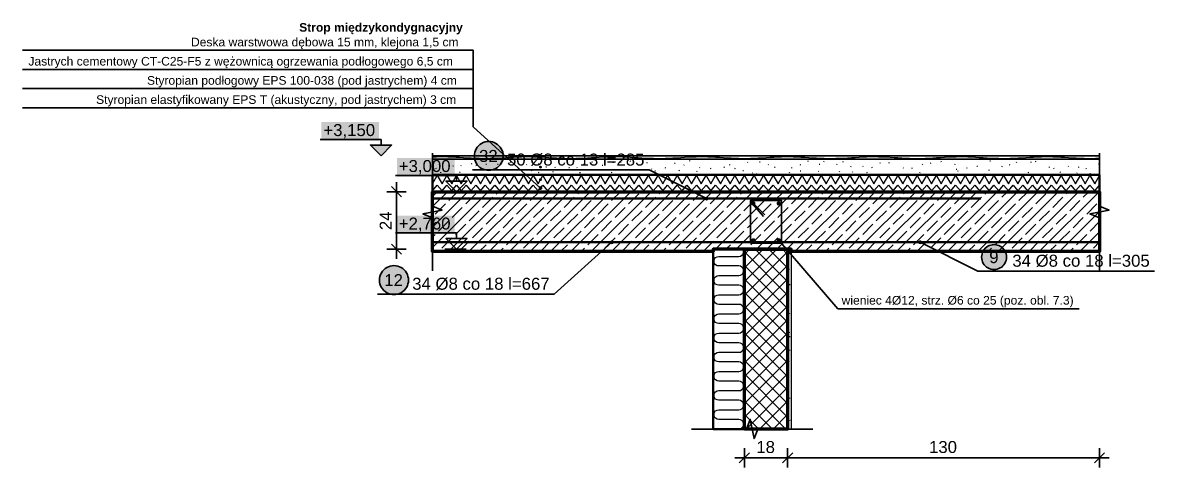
# Model space of a CAD drawing. Header units: metres. Extents: x -3.1 to 26, y 1.8 to 3.7.
# Drawn here: x 21.321 to 26.038, y 1.85 to 3.705 of the extents above; entities that cross this region are included whole.
import ezdxf

# ---------------------------------------------------------------- set-up
doc = ezdxf.new("R2010")
doc.units = ezdxf.units.M
for name, color, linetype, lineweight in [('A-KRESKOWANIE', 8, 'Continuous', 18), ('A-MASKA', 7, 'Continuous', 18), ('A-OPISY', 2, 'Continuous', 25), ('A-RZEDNE', 1, 'Continuous', 25), ('A-SCIANY-IZOL', 4, 'Continuous', 35), ('A-SCIANY-KONSTR', 7, 'Continuous', 50), ('A-SCIANY-WYK', 8, 'Continuous', 18), ('A-STROPY', 7, 'Continuous', 50), ('A-WARSTWY', 8, 'Continuous', 25), ('K-WYMIARY', 1, 'Continuous', 25), ('K-ZBROJENIE', 1, 'Continuous', 100), ('K-ZBROJENIE-OPIS', 2, 'Continuous', 25)]:
    doc.layers.add(name, color=color, linetype=linetype, lineweight=lineweight)
doc.styles.add('PL_ARIAL', font='arial.ttf')
doc.styles.add('PL_ARIAL_B', font='arialbd.ttf')

msp = doc.modelspace()

# ---------------------------------------------------------------- hatches: boundary and pattern name
at = {"layer": 'A-MASKA', "true_color": 0xffffff}
for points in [[(22.5667, 3.213), (22.807, 3.213), (22.807, 3.29), (22.5667, 3.29)], [(22.881, 3.063), (23.1213, 3.063), (23.1213, 3.14), (22.881, 3.14)], [(22.881, 2.823), (23.1213, 2.823), (23.1213, 2.9), (22.881, 2.9)]]:
    msp.add_hatch(color=7, dxfattribs=at).paths.add_polyline_path(points)
at = {"layer": 'A-OPISY', "true_color": 0x000000}
for points in [[(23.4853, 3.1425), (23.4851, 3.1441), (23.4845, 3.1455), (23.4835, 3.1467), (23.4823, 3.1477), (23.4808, 3.1483), (23.4793, 3.1485), (23.4777, 3.1483), (23.4763, 3.1477), (23.475, 3.1467), (23.4741, 3.1455), (23.4735, 3.1441), (23.4733, 3.1425), (23.4735, 3.1409), (23.4741, 3.1395), (23.475, 3.1383), (23.4763, 3.1373), (23.4777, 3.1367), (23.4793, 3.1365), (23.4808, 3.1367), (23.4823, 3.1373), (23.4835, 3.1383), (23.4845, 3.1395), (23.4851, 3.1409)], [(23.4853, 3.1025), (23.4851, 3.1041), (23.4845, 3.1055), (23.4835, 3.1067), (23.4823, 3.1077), (23.4808, 3.1083), (23.4793, 3.1085), (23.4777, 3.1083), (23.4763, 3.1077), (23.475, 3.1067), (23.4741, 3.1055), (23.4735, 3.1041), (23.4733, 3.1025), (23.4735, 3.1009), (23.4741, 3.0995), (23.475, 3.0983), (23.4763, 3.0973), (23.4777, 3.0967), (23.4793, 3.0965), (23.4808, 3.0967), (23.4823, 3.0973), (23.4835, 3.0983), (23.4845, 3.0995), (23.4851, 3.1009)], [(23.4873, 3.015), (23.487, 3.0171), (23.4862, 3.019), (23.4849, 3.0207), (23.4833, 3.0219), (23.4814, 3.0227), (23.4793, 3.023), (23.4772, 3.0227), (23.4753, 3.0219), (23.4736, 3.0207), (23.4724, 3.019), (23.4716, 3.0171), (23.4713, 3.015), (23.4716, 3.0129), (23.4724, 3.011), (23.4736, 3.0093), (23.4753, 3.0081), (23.4772, 3.0073), (23.4793, 3.007), (23.4814, 3.0073), (23.4833, 3.0081), (23.4849, 3.0093), (23.4862, 3.011), (23.487, 3.0129)], [(23.4853, 3.05), (23.4851, 3.0516), (23.4845, 3.053), (23.4835, 3.0542), (23.4823, 3.0552), (23.4808, 3.0558), (23.4793, 3.056), (23.4777, 3.0558), (23.4763, 3.0552), (23.475, 3.0542), (23.4741, 3.053), (23.4735, 3.0516), (23.4733, 3.05), (23.4735, 3.0484), (23.4741, 3.047), (23.475, 3.0458), (23.4763, 3.0448), (23.4777, 3.0442), (23.4793, 3.044), (23.4808, 3.0442), (23.4823, 3.0448), (23.4835, 3.0458), (23.4845, 3.047), (23.4851, 3.0484)], [(23.4853, 3.015), (23.4851, 3.0166), (23.4845, 3.018), (23.4835, 3.0192), (23.4823, 3.0202), (23.4808, 3.0208), (23.4793, 3.021), (23.4777, 3.0208), (23.4763, 3.0202), (23.475, 3.0192), (23.4741, 3.018), (23.4735, 3.0166), (23.4733, 3.015), (23.4735, 3.0134), (23.4741, 3.012), (23.475, 3.0108), (23.4763, 3.0098), (23.4777, 3.0092), (23.4793, 3.009), (23.4808, 3.0092), (23.4823, 3.0098), (23.4835, 3.0108), (23.4845, 3.012), (23.4851, 3.0134)]]:
    msp.add_hatch(color=7, dxfattribs=at).paths.add_polyline_path(points)
at = {"layer": 'A-RZEDNE', "true_color": 0x000000}
msp.add_hatch(color=7, dxfattribs=at).paths.add_polyline_path([(22.815, 3.15), (22.859, 3.194), (22.771, 3.194)])
at = {"layer": 'K-ZBROJENIE', "true_color": 0x000000}
for points in [[(24.3753, 2.951), (24.3752, 2.9501), (24.3751, 2.9492), (24.3749, 2.9484), (24.3746, 2.9476), (24.3742, 2.9468), (24.3738, 2.946), (24.3732, 2.9453), (24.3727, 2.9446), (24.372, 2.944), (24.3713, 2.9435), (24.3705, 2.9431), (24.3697, 2.9427), (24.3689, 2.9424), (24.368, 2.9422), (24.3672, 2.942), (24.3663, 2.942), (24.3654, 2.942), (24.3645, 2.9422), (24.3637, 2.9424), (24.3628, 2.9427), (24.362, 2.9431), (24.3613, 2.9435), (24.3606, 2.944), (24.3599, 2.9446), (24.3593, 2.9453), (24.3588, 2.946), (24.3583, 2.9468), (24.358, 2.9476), (24.3577, 2.9484), (24.3575, 2.9492), (24.3573, 2.9501), (24.3573, 2.951), (24.3573, 2.9519), (24.3575, 2.9528), (24.3577, 2.9536), (24.358, 2.9544), (24.3583, 2.9552), (24.3588, 2.956), (24.3593, 2.9567), (24.3599, 2.9574), (24.3606, 2.958), (24.3613, 2.9585), (24.362, 2.9589), (24.3628, 2.9593), (24.3637, 2.9596), (24.3645, 2.9598), (24.3654, 2.96), (24.3663, 2.96), (24.3672, 2.96), (24.368, 2.9598), (24.3689, 2.9596), (24.3697, 2.9593), (24.3705, 2.9589), (24.3713, 2.9585), (24.372, 2.958), (24.3727, 2.9574), (24.3732, 2.9567), (24.3738, 2.956), (24.3742, 2.9552), (24.3746, 2.9544), (24.3749, 2.9536), (24.3751, 2.9528), (24.3752, 2.9519)], [(24.4813, 2.951), (24.4812, 2.9501), (24.4811, 2.9492), (24.4809, 2.9484), (24.4806, 2.9476), (24.4802, 2.9468), (24.4798, 2.946), (24.4792, 2.9453), (24.4787, 2.9446), (24.478, 2.944), (24.4773, 2.9435), (24.4765, 2.9431), (24.4757, 2.9427), (24.4749, 2.9424), (24.474, 2.9422), (24.4732, 2.942), (24.4723, 2.942), (24.4714, 2.942), (24.4705, 2.9422), (24.4697, 2.9424), (24.4688, 2.9427), (24.468, 2.9431), (24.4673, 2.9435), (24.4666, 2.944), (24.4659, 2.9446), (24.4653, 2.9453), (24.4648, 2.946), (24.4643, 2.9468), (24.464, 2.9476), (24.4637, 2.9484), (24.4635, 2.9492), (24.4633, 2.9501), (24.4633, 2.951), (24.4633, 2.9519), (24.4635, 2.9528), (24.4637, 2.9536), (24.464, 2.9544), (24.4643, 2.9552), (24.4648, 2.956), (24.4653, 2.9567), (24.4659, 2.9574), (24.4666, 2.958), (24.4673, 2.9585), (24.468, 2.9589), (24.4688, 2.9593), (24.4697, 2.9596), (24.4705, 2.9598), (24.4714, 2.96), (24.4723, 2.96), (24.4732, 2.96), (24.474, 2.9598), (24.4749, 2.9596), (24.4757, 2.9593), (24.4765, 2.9589), (24.4773, 2.9585), (24.478, 2.958), (24.4787, 2.9574), (24.4792, 2.9567), (24.4798, 2.956), (24.4802, 2.9552), (24.4806, 2.9544), (24.4809, 2.9536), (24.4811, 2.9528), (24.4812, 2.9519)], [(24.3753, 2.797), (24.3752, 2.7961), (24.3751, 2.7952), (24.3749, 2.7944), (24.3746, 2.7936), (24.3742, 2.7928), (24.3738, 2.792), (24.3732, 2.7913), (24.3727, 2.7906), (24.372, 2.79), (24.3713, 2.7895), (24.3705, 2.7891), (24.3697, 2.7887), (24.3689, 2.7884), (24.368, 2.7882), (24.3672, 2.788), (24.3663, 2.788), (24.3654, 2.788), (24.3645, 2.7882), (24.3637, 2.7884), (24.3628, 2.7887), (24.362, 2.7891), (24.3613, 2.7895), (24.3606, 2.79), (24.3599, 2.7906), (24.3593, 2.7913), (24.3588, 2.792), (24.3583, 2.7928), (24.358, 2.7936), (24.3577, 2.7944), (24.3575, 2.7952), (24.3573, 2.7961), (24.3573, 2.797), (24.3573, 2.7979), (24.3575, 2.7988), (24.3577, 2.7996), (24.358, 2.8004), (24.3583, 2.8012), (24.3588, 2.802), (24.3593, 2.8027), (24.3599, 2.8034), (24.3606, 2.804), (24.3613, 2.8045), (24.362, 2.8049), (24.3628, 2.8053), (24.3637, 2.8056), (24.3645, 2.8058), (24.3654, 2.806), (24.3663, 2.806), (24.3672, 2.806), (24.368, 2.8058), (24.3689, 2.8056), (24.3697, 2.8053), (24.3705, 2.8049), (24.3713, 2.8045), (24.372, 2.804), (24.3727, 2.8034), (24.3732, 2.8027), (24.3738, 2.802), (24.3742, 2.8012), (24.3746, 2.8004), (24.3749, 2.7996), (24.3751, 2.7988), (24.3752, 2.7979)], [(24.4813, 2.797), (24.4812, 2.7961), (24.4811, 2.7952), (24.4809, 2.7944), (24.4806, 2.7936), (24.4802, 2.7928), (24.4798, 2.792), (24.4792, 2.7913), (24.4787, 2.7906), (24.478, 2.79), (24.4773, 2.7895), (24.4765, 2.7891), (24.4757, 2.7887), (24.4749, 2.7884), (24.474, 2.7882), (24.4732, 2.788), (24.4723, 2.788), (24.4714, 2.788), (24.4705, 2.7882), (24.4697, 2.7884), (24.4688, 2.7887), (24.468, 2.7891), (24.4673, 2.7895), (24.4666, 2.79), (24.4659, 2.7906), (24.4653, 2.7913), (24.4648, 2.792), (24.4643, 2.7928), (24.464, 2.7936), (24.4637, 2.7944), (24.4635, 2.7952), (24.4633, 2.7961), (24.4633, 2.797), (24.4633, 2.7979), (24.4635, 2.7988), (24.4637, 2.7996), (24.464, 2.8004), (24.4643, 2.8012), (24.4648, 2.802), (24.4653, 2.8027), (24.4659, 2.8034), (24.4666, 2.804), (24.4673, 2.8045), (24.468, 2.8049), (24.4688, 2.8053), (24.4697, 2.8056), (24.4705, 2.8058), (24.4714, 2.806), (24.4723, 2.806), (24.4732, 2.806), (24.474, 2.8058), (24.4749, 2.8056), (24.4757, 2.8053), (24.4765, 2.8049), (24.4773, 2.8045), (24.478, 2.804), (24.4787, 2.8034), (24.4792, 2.8027), (24.4798, 2.802), (24.4802, 2.8012), (24.4806, 2.8004), (24.4809, 2.7996), (24.4811, 2.7988), (24.4812, 2.7979)]]:
    msp.add_hatch(color=7, dxfattribs=at).paths.add_polyline_path(points)
at = {"layer": 'K-ZBROJENIE-OPIS', "true_color": 0xffffff}
for points in [[(23.3242, 3.149), (23.3237, 3.1569), (23.3222, 3.1646), (23.3196, 3.1721), (23.3161, 3.1792), (23.3117, 3.1858), (23.3065, 3.1917), (23.3006, 3.1969), (23.294, 3.2013), (23.2869, 3.2048), (23.2795, 3.2074), (23.2717, 3.2089), (23.2638, 3.2094), (23.2559, 3.2089), (23.2482, 3.2074), (23.2407, 3.2048), (23.2336, 3.2013), (23.227, 3.1969), (23.2211, 3.1917), (23.2159, 3.1858), (23.2115, 3.1792), (23.208, 3.1721), (23.2055, 3.1646), (23.2039, 3.1569), (23.2034, 3.149), (23.2039, 3.1411), (23.2055, 3.1334), (23.208, 3.1259), (23.2115, 3.1188), (23.2159, 3.1122), (23.2211, 3.1063), (23.227, 3.1011), (23.2336, 3.0967), (23.2407, 3.0932), (23.2482, 3.0906), (23.2559, 3.0891), (23.2638, 3.0886), (23.2717, 3.0891), (23.2795, 3.0906), (23.2869, 3.0932), (23.294, 3.0967), (23.3006, 3.1011), (23.3065, 3.1063), (23.3117, 3.1122), (23.3161, 3.1188), (23.3196, 3.1259), (23.3222, 3.1334), (23.3237, 3.1411)], [(25.4218, 2.727), (25.4213, 2.7338), (25.42, 2.7405), (25.4178, 2.7469), (25.4148, 2.753), (25.411, 2.7587), (25.4066, 2.7638), (25.4014, 2.7683), (25.3958, 2.772), (25.3897, 2.775), (25.3832, 2.7772), (25.3766, 2.7786), (25.3698, 2.779), (25.363, 2.7786), (25.3563, 2.7772), (25.3499, 2.775), (25.3438, 2.772), (25.3381, 2.7683), (25.333, 2.7638), (25.3285, 2.7587), (25.3248, 2.753), (25.3217, 2.7469), (25.3196, 2.7405), (25.3182, 2.7338), (25.3178, 2.727), (25.3182, 2.7202), (25.3196, 2.7135), (25.3217, 2.7071), (25.3248, 2.701), (25.3285, 2.6953), (25.333, 2.6902), (25.3381, 2.6857), (25.3438, 2.682), (25.3499, 2.679), (25.3563, 2.6768), (25.363, 2.6754), (25.3698, 2.675), (25.3766, 2.6754), (25.3832, 2.6768), (25.3897, 2.679), (25.3958, 2.682), (25.4014, 2.6857), (25.4066, 2.6902), (25.411, 2.6953), (25.4148, 2.701), (25.4178, 2.7071), (25.42, 2.7135), (25.4213, 2.7202)], [(22.9292, 2.631), (22.9287, 2.6389), (22.9272, 2.6466), (22.9246, 2.6541), (22.9211, 2.6612), (22.9167, 2.6678), (22.9115, 2.6737), (22.9056, 2.6789), (22.899, 2.6833), (22.8919, 2.6868), (22.8845, 2.6894), (22.8767, 2.6909), (22.8688, 2.6914), (22.8609, 2.6909), (22.8532, 2.6894), (22.8457, 2.6868), (22.8386, 2.6833), (22.832, 2.6789), (22.8261, 2.6737), (22.8209, 2.6678), (22.8165, 2.6612), (22.813, 2.6541), (22.8105, 2.6466), (22.8089, 2.6389), (22.8084, 2.631), (22.8089, 2.6231), (22.8105, 2.6154), (22.813, 2.6079), (22.8165, 2.6008), (22.8209, 2.5942), (22.8261, 2.5883), (22.832, 2.5831), (22.8386, 2.5787), (22.8457, 2.5752), (22.8532, 2.5726), (22.8609, 2.5711), (22.8688, 2.5706), (22.8767, 2.5711), (22.8845, 2.5726), (22.8919, 2.5752), (22.899, 2.5787), (22.9056, 2.5831), (22.9115, 2.5883), (22.9167, 2.5942), (22.9211, 2.6008), (22.9246, 2.6079), (22.9272, 2.6154), (22.9287, 2.6231)]]:
    msp.add_hatch(color=7, dxfattribs=at).paths.add_polyline_path(points)
at = {"layer": 'K-ZBROJENIE-OPIS', "true_color": 0x000000}
for points in [[(24.1798, 2.971), (24.1795, 2.9731), (24.1787, 2.975), (24.1774, 2.9767), (24.1758, 2.9779), (24.1739, 2.9787), (24.1718, 2.979), (24.1697, 2.9787), (24.1678, 2.9779), (24.1661, 2.9767), (24.1649, 2.975), (24.1641, 2.9731), (24.1638, 2.971), (24.1641, 2.9689), (24.1649, 2.967), (24.1661, 2.9653), (24.1678, 2.9641), (24.1697, 2.9633), (24.1718, 2.963), (24.1739, 2.9633), (24.1758, 2.9641), (24.1774, 2.9653), (24.1787, 2.967), (24.1795, 2.9689)], [(23.7848, 2.789), (23.7845, 2.7911), (23.7837, 2.793), (23.7824, 2.7947), (23.7808, 2.7959), (23.7789, 2.7967), (23.7768, 2.797), (23.7747, 2.7967), (23.7728, 2.7959), (23.7711, 2.7947), (23.7699, 2.793), (23.7691, 2.7911), (23.7688, 2.789), (23.7691, 2.7869), (23.7699, 2.785), (23.7711, 2.7833), (23.7728, 2.7821), (23.7747, 2.7813), (23.7768, 2.781), (23.7789, 2.7813), (23.7808, 2.7821), (23.7824, 2.7833), (23.7837, 2.785), (23.7845, 2.7869)], [(24.4863, 2.791), (24.486, 2.7931), (24.4852, 2.795), (24.4839, 2.7967), (24.4823, 2.7979), (24.4804, 2.7987), (24.4783, 2.799), (24.4762, 2.7987), (24.4743, 2.7979), (24.4726, 2.7967), (24.4714, 2.795), (24.4706, 2.7931), (24.4703, 2.791), (24.4706, 2.7889), (24.4714, 2.787), (24.4726, 2.7853), (24.4743, 2.7841), (24.4762, 2.7833), (24.4783, 2.783), (24.4804, 2.7833), (24.4823, 2.7841), (24.4839, 2.7853), (24.4852, 2.787), (24.486, 2.7889)], [(25.0698, 2.789), (25.0695, 2.7911), (25.0687, 2.793), (25.0674, 2.7947), (25.0658, 2.7959), (25.0639, 2.7967), (25.0618, 2.797), (25.0597, 2.7967), (25.0578, 2.7959), (25.0561, 2.7947), (25.0549, 2.793), (25.0541, 2.7911), (25.0538, 2.789), (25.0541, 2.7869), (25.0549, 2.785), (25.0561, 2.7833), (25.0578, 2.7821), (25.0597, 2.7813), (25.0618, 2.781), (25.0639, 2.7813), (25.0658, 2.7821), (25.0674, 2.7833), (25.0687, 2.785), (25.0695, 2.7869)]]:
    msp.add_hatch(color=7, dxfattribs=at).paths.add_polyline_path(points)

# ---------------------------------------------------------------- linework, layer by layer
at = {"layer": 'A-KRESKOWANIE', "lineweight": 25, "ltscale": 0.02}
for points in [[(23.0293, 3.1453), (23.0454, 3.1458), (23.0616, 3.1461), (23.0778, 3.1461), (23.0939, 3.1458), (23.1101, 3.1452), (23.1263, 3.1445), (23.1424, 3.1435), (23.1586, 3.1425), (23.1748, 3.1415), (23.1909, 3.1406), (23.2071, 3.1398), (23.2232, 3.1393), (23.2394, 3.139), (23.2556, 3.1389), (23.2717, 3.1392), (23.2879, 3.1397), (23.3041, 3.1404), (23.3202, 3.1413), (23.3364, 3.1423), (23.3525, 3.1433), (23.3687, 3.1443), (23.3849, 3.1451), (23.401, 3.1457), (23.4172, 3.146), (23.4334, 3.1461), (23.4495, 3.1459), (23.4657, 3.1454), (23.4818, 3.1447), (23.498, 3.1438), (23.5142, 3.1428), (23.5303, 3.1418), (23.5465, 3.1409), (23.5627, 3.14), (23.5788, 3.1394), (23.595, 3.139), (23.6111, 3.1389), (23.6273, 3.1391), (23.6435, 3.1395), (23.6596, 3.1402), (23.6758, 3.1411), (23.692, 3.142), (23.7081, 3.1431), (23.7243, 3.144), (23.7404, 3.1449), (23.7566, 3.1455), (23.7728, 3.146), (23.7889, 3.1461), (23.8051, 3.146), (23.8213, 3.1456), (23.8374, 3.1449), (23.8536, 3.1441), (23.8698, 3.1431), (23.8859, 3.1421), (23.9021, 3.1411), (23.9182, 3.1402), (23.9344, 3.1395), (23.9506, 3.1391), (23.9667, 3.1389), (23.9829, 3.139), (23.9991, 3.1394), (24.0152, 3.14), (24.0314, 3.1408), (24.0475, 3.1418), (24.0637, 3.1428), (24.0799, 3.1438), (24.096, 3.1447), (24.1122, 3.1454), (24.1284, 3.1459), (24.1445, 3.1461), (24.1607, 3.146), (24.1768, 3.1457), (24.193, 3.1451), (24.2092, 3.1443), (24.2253, 3.1434), (24.2415, 3.1424), (24.2577, 3.1414), (24.2738, 3.1405), (24.29, 3.1397), (24.3061, 3.1392), (24.3223, 3.1389), (24.3385, 3.1389), (24.3546, 3.1392), (24.3708, 3.1398), (24.387, 3.1406), (24.4031, 3.1415), (24.4193, 3.1425), (24.4354, 3.1435), (24.4516, 3.1444), (24.4678, 3.1452), (24.4839, 3.1458), (24.5001, 3.1461), (24.5163, 3.1461), (24.5324, 3.1458), (24.5486, 3.1453), (24.5648, 3.1445), (24.5809, 3.1436), (24.5971, 3.1426), (24.6132, 3.1416), (24.6294, 3.1407), (24.6456, 3.1399), (24.6617, 3.1393), (24.6779, 3.139), (24.6941, 3.1389), (24.7102, 3.1391), (24.7264, 3.1396), (24.7425, 3.1403), (24.7587, 3.1412), (24.7749, 3.1422), (24.791, 3.1432), (24.8072, 3.1442), (24.8234, 3.145), (24.8395, 3.1456), (24.8557, 3.146), (24.8718, 3.1461), (24.888, 3.1459), (24.9042, 3.1455), (24.9203, 3.1448), (24.9365, 3.1439), (24.9527, 3.1429), (24.9688, 3.1419), (24.985, 3.1409), (25.0011, 3.1401), (25.0173, 3.1394), (25.0335, 3.139), (25.0496, 3.1389), (25.0658, 3.139), (25.082, 3.1395), (25.0981, 3.1401), (25.1143, 3.141), (25.1304, 3.1419), (25.1466, 3.143), (25.1628, 3.1439), (25.1789, 3.1448), (25.1951, 3.1455), (25.2113, 3.1459), (25.2274, 3.1461), (25.2436, 3.146), (25.2598, 3.1456), (25.2759, 3.145), (25.2921, 3.1441), (25.3082, 3.1432), (25.3244, 3.1422), (25.3406, 3.1412), (25.3567, 3.1403), (25.3729, 3.1396), (25.3891, 3.1391), (25.4052, 3.1389), (25.4214, 3.139), (25.4375, 3.1393), (25.4537, 3.1399), (25.4699, 3.1407), (25.486, 3.1417), (25.5022, 3.1427), (25.5184, 3.1437), (25.5345, 3.1446), (25.5507, 3.1453), (25.5668, 3.1458), (25.583, 3.1461), (25.5992, 3.146), (25.6153, 3.1457), (25.6315, 3.1452), (25.6477, 3.1444), (25.6638, 3.1435), (25.68, 3.1425), (25.6961, 3.1415), (25.7123, 3.1405), (25.7285, 3.1398), (25.7446, 3.1392), (25.7608, 3.1389), (25.777, 3.1389), (25.7931, 3.1392), (25.8093, 3.1397)], [(23.0576, 3.1138), (23.06, 3.1152)], [(23.1916, 3.1167), (23.1941, 3.1179)], [(23.2543, 3.1133), (23.2516, 3.1137)], [(23.3008, 3.1147), (23.3036, 3.115)], [(23.3556, 3.1215), (23.3533, 3.1231)], [(23.4205, 3.1122), (23.4228, 3.1138)], [(23.4699, 3.1164), (23.4727, 3.1165)], [(23.6618, 3.1147), (23.6628, 3.1173)], [(23.6962, 3.1224), (23.6934, 3.123)], [(23.7839, 3.1202), (23.7837, 3.123)], [(23.8148, 3.1222), (23.814, 3.1249)], [(23.8559, 3.1264), (23.8534, 3.1276)], [(23.9258, 3.1192), (23.923, 3.1197)], [(24.0373, 3.1191), (24.0401, 3.1192)], [(24.1021, 3.1272), (24.1023, 3.13)], [(24.3426, 3.121), (24.3437, 3.1235)], [(24.3928, 3.1246), (24.3956, 3.1251)], [(24.4278, 3.1119), (24.4299, 3.1138)], [(24.5957, 3.1254), (24.5937, 3.1273)], [(24.6407, 3.1148), (24.6434, 3.1153)], [(24.6609, 3.1244), (24.6611, 3.1272)], [(24.7142, 3.1138), (24.7152, 3.1164)], [(24.74, 3.1249), (24.7427, 3.1255)], [(24.8962, 3.1172), (24.8949, 3.1197)], [(24.9321, 3.1188), (24.9323, 3.1216)], [(25.0711, 3.1132), (25.0726, 3.1156)], [(25.1049, 3.1193), (25.1073, 3.1209)], [(25.1509, 3.1234), (25.1498, 3.1259)], [(25.2065, 3.1139), (25.2074, 3.1166)], [(25.3553, 3.1271), (25.3525, 3.1275)], [(25.4649, 3.1199), (25.4637, 3.1224)], [(25.5241, 3.1212), (25.5247, 3.1239)], [(25.5447, 3.125), (25.5423, 3.1265)], [(25.8059, 3.1141), (25.8069, 3.1167)], [(23.0293, 3.033), (23.0493, 3.067), (23.0693, 3.033), (23.0893, 3.067), (23.1093, 3.033), (23.1293, 3.067), (23.1493, 3.033), (23.1693, 3.067), (23.1893, 3.033), (23.2093, 3.067), (23.2293, 3.033), (23.2493, 3.067), (23.2693, 3.033), (23.2893, 3.067), (23.3093, 3.033), (23.3293, 3.067), (23.3493, 3.033), (23.3693, 3.067), (23.3893, 3.033), (23.4093, 3.067), (23.4293, 3.033), (23.4493, 3.067), (23.4693, 3.033), (23.4893, 3.067), (23.5093, 3.033), (23.5293, 3.067), (23.5493, 3.033), (23.5693, 3.067), (23.5893, 3.033), (23.6093, 3.067), (23.6293, 3.033), (23.6493, 3.067), (23.6693, 3.033), (23.6893, 3.067), (23.7093, 3.033), (23.7293, 3.067), (23.7493, 3.033), (23.7693, 3.067), (23.7893, 3.033), (23.8093, 3.067), (23.8293, 3.033), (23.8493, 3.067), (23.8693, 3.033), (23.8893, 3.067), (23.9093, 3.033), (23.9293, 3.067), (23.9493, 3.033), (23.9693, 3.067), (23.9893, 3.033), (24.0093, 3.067), (24.0293, 3.033), (24.0493, 3.067), (24.0693, 3.033), (24.0893, 3.067), (24.1093, 3.033), (24.1293, 3.067), (24.1493, 3.033), (24.1693, 3.067), (24.1893, 3.033), (24.2093, 3.067), (24.2293, 3.033), (24.2493, 3.067), (24.2693, 3.033), (24.2893, 3.067), (24.3093, 3.033), (24.3293, 3.067), (24.3493, 3.033), (24.3693, 3.067), (24.3893, 3.033), (24.4093, 3.067), (24.4293, 3.033), (24.4493, 3.067), (24.4693, 3.033), (24.4893, 3.067), (24.5093, 3.033), (24.5293, 3.067), (24.5493, 3.033), (24.5693, 3.067), (24.5893, 3.033), (24.6093, 3.067), (24.6293, 3.033), (24.6493, 3.067), (24.6693, 3.033), (24.6893, 3.067), (24.7093, 3.033), (24.7293, 3.067), (24.7493, 3.033), (24.7693, 3.067), (24.7893, 3.033), (24.8093, 3.067), (24.8293, 3.033), (24.8493, 3.067), (24.8693, 3.033), (24.8893, 3.067), (24.9093, 3.033), (24.9293, 3.067), (24.9493, 3.033), (24.9693, 3.067), (24.9893, 3.033), (25.0093, 3.067), (25.0293, 3.033), (25.0493, 3.067), (25.0693, 3.033), (25.0893, 3.067), (25.1093, 3.033), (25.1293, 3.067), (25.1493, 3.033), (25.1693, 3.067), (25.1893, 3.033), (25.2093, 3.067), (25.2293, 3.033), (25.2493, 3.067), (25.2693, 3.033), (25.2893, 3.067), (25.3093, 3.033), (25.3293, 3.067), (25.3493, 3.033), (25.3693, 3.067), (25.3893, 3.033), (25.4093, 3.067), (25.4293, 3.033), (25.4493, 3.067), (25.4693, 3.033), (25.4893, 3.067), (25.5093, 3.033), (25.5293, 3.067), (25.5493, 3.033), (25.5693, 3.067), (25.5893, 3.033), (25.6093, 3.067), (25.6293, 3.033), (25.6493, 3.067), (25.6693, 3.033), (25.6893, 3.067), (25.7093, 3.033), (25.7293, 3.067), (25.7493, 3.033), (25.7693, 3.067), (25.7893, 3.033), (25.8093, 3.067), (25.8093, 3.067)], [(23.0434, 3.0964), (23.0458, 3.0979)], [(23.0635, 3.0785), (23.0646, 3.081)], [(23.1153, 3.107), (23.1166, 3.1095)], [(23.1422, 3.0814), (23.145, 3.0817)], [(23.147, 3.1077), (23.1494, 3.1091)], [(23.2128, 3.1066), (23.2109, 3.1086)], [(23.3886, 3.0956), (23.3868, 3.0977)], [(23.4431, 3.086), (23.442, 3.0886)], [(23.4733, 3.0789), (23.4707, 3.0801)], [(23.5018, 3.1037), (23.5046, 3.1037)], [(23.5338, 3.0813), (23.5313, 3.0825)], [(23.5416, 3.099), (23.5408, 3.1017)], [(23.5976, 3.1008), (23.6003, 3.1014)], [(23.6321, 3.0988), (23.6313, 3.1015)], [(23.6427, 3.0804), (23.6455, 3.0804)], [(23.7358, 3.1102), (23.7386, 3.1103)], [(23.7781, 3.0788), (23.7757, 3.0803)], [(23.8442, 3.0742), (23.8469, 3.0746)], [(23.9436, 3.0934), (23.9414, 3.0952)], [(23.9592, 3.0855), (23.9564, 3.0857)], [(24.0021, 3.0981), (23.9996, 3.0993)], [(24.0562, 3.0872), (24.0581, 3.0892)], [(24.0764, 3.1103), (24.0788, 3.1117)], [(24.1313, 3.0847), (24.1329, 3.087)], [(24.144, 3.0996), (24.1418, 3.1014)], [(24.1875, 3.0965), (24.1902, 3.0975)], [(24.2461, 3.1012), (24.2441, 3.1031)], [(24.2692, 3.1099), (24.2691, 3.1127)], [(24.2921, 3.0958), (24.2896, 3.097)], [(24.3261, 3.0866), (24.3233, 3.087)], [(24.3627, 3.0768), (24.3649, 3.0786)], [(24.3781, 3.0737), (24.3809, 3.0743)], [(24.4568, 3.1011), (24.4546, 3.1029)], [(24.518, 3.0776), (24.5171, 3.0802)], [(24.5264, 3.0985), (24.527, 3.1013)], [(24.5644, 3.0854), (24.5616, 3.0856)], [(24.5645, 3.1107), (24.5619, 3.1115)], [(24.6397, 3.0843), (24.6374, 3.086)], [(24.727, 3.0816), (24.7252, 3.0837)], [(24.773, 3.103), (24.7735, 3.1057)], [(24.7792, 3.0811), (24.7815, 3.0828)], [(24.8247, 3.1043), (24.8223, 3.1057)], [(24.8398, 3.0795), (24.842, 3.0812)], [(24.8604, 3.101), (24.8631, 3.1019)], [(24.9924, 3.0975), (24.9915, 3.1001)], [(25.0291, 3.0965), (25.0273, 3.0987)], [(25.0606, 3.079), (25.0617, 3.0816)], [(25.2121, 3.0936), (25.2149, 3.0936)], [(25.219, 3.0858), (25.2197, 3.0885)], [(25.2573, 3.0967), (25.2561, 3.0992)], [(25.2977, 3.1062), (25.3005, 3.1065)], [(25.3267, 3.0734), (25.3294, 3.074)], [(25.3503, 3.0877), (25.3481, 3.0894)], [(25.4052, 3.1039), (25.4024, 3.1043)], [(25.4362, 3.1109), (25.4335, 3.1117)], [(25.5148, 3.0781), (25.5124, 3.0794)], [(25.6005, 3.1013), (25.6001, 3.1041)], [(25.6206, 3.0951), (25.6194, 3.0976)], [(25.6461, 3.0802), (25.6472, 3.0828)], [(25.6785, 3.1043), (25.6801, 3.1066)], [(25.7142, 3.0773), (25.7166, 3.0787)], [(25.7217, 3.1022), (25.7242, 3.1033)], [(25.755, 3.0935), (25.7537, 3.096)], [(25.772, 3.0743), (25.7692, 3.0743)], [(23.0293, 3.003), (23.0493, 3.027), (23.0693, 3.003), (23.0893, 3.027), (23.1093, 3.003), (23.1293, 3.027), (23.1493, 3.003), (23.1693, 3.027), (23.1893, 3.003), (23.2093, 3.027), (23.2293, 3.003), (23.2493, 3.027), (23.2693, 3.003), (23.2893, 3.027), (23.3093, 3.003), (23.3293, 3.027), (23.3493, 3.003), (23.3693, 3.027), (23.3893, 3.003), (23.4093, 3.027), (23.4293, 3.003), (23.4493, 3.027), (23.4693, 3.003), (23.4893, 3.027), (23.5093, 3.003), (23.5293, 3.027), (23.5493, 3.003), (23.5693, 3.027), (23.5893, 3.003), (23.6093, 3.027), (23.6293, 3.003), (23.6493, 3.027), (23.6693, 3.003), (23.6893, 3.027), (23.7093, 3.003), (23.7293, 3.027), (23.7493, 3.003), (23.7693, 3.027), (23.7893, 3.003), (23.8093, 3.027), (23.8293, 3.003), (23.8493, 3.027), (23.8693, 3.003), (23.8893, 3.027), (23.9093, 3.003), (23.9293, 3.027), (23.9493, 3.003), (23.9693, 3.027), (23.9893, 3.003), (24.0093, 3.027), (24.0293, 3.003), (24.0493, 3.027), (24.0693, 3.003), (24.0893, 3.027), (24.1093, 3.003), (24.1293, 3.027), (24.1493, 3.003), (24.1693, 3.027), (24.1893, 3.003), (24.2093, 3.027), (24.2293, 3.003), (24.2493, 3.027), (24.2693, 3.003), (24.2893, 3.027), (24.3093, 3.003), (24.3293, 3.027), (24.3493, 3.003), (24.3693, 3.027), (24.3893, 3.003), (24.4093, 3.027), (24.4293, 3.003), (24.4493, 3.027), (24.4693, 3.003), (24.4893, 3.027), (24.5093, 3.003), (24.5293, 3.027), (24.5493, 3.003), (24.5693, 3.027), (24.5893, 3.003), (24.6093, 3.027), (24.6293, 3.003), (24.6493, 3.027), (24.6693, 3.003), (24.6893, 3.027), (24.7093, 3.003), (24.7293, 3.027), (24.7493, 3.003), (24.7693, 3.027), (24.7893, 3.003), (24.8093, 3.027), (24.8293, 3.003), (24.8493, 3.027), (24.8693, 3.003), (24.8893, 3.027), (24.9093, 3.003), (24.9293, 3.027), (24.9493, 3.003), (24.9693, 3.027), (24.9893, 3.003), (25.0093, 3.027), (25.0293, 3.003), (25.0493, 3.027), (25.0693, 3.003), (25.0893, 3.027), (25.1093, 3.003), (25.1293, 3.027), (25.1493, 3.003), (25.1693, 3.027), (25.1893, 3.003), (25.2093, 3.027), (25.2293, 3.003), (25.2493, 3.027), (25.2693, 3.003), (25.2893, 3.027), (25.3093, 3.003), (25.3293, 3.027), (25.3493, 3.003), (25.3693, 3.027), (25.3893, 3.003), (25.4093, 3.027), (25.4293, 3.003), (25.4493, 3.027), (25.4693, 3.003), (25.4893, 3.027), (25.5093, 3.003), (25.5293, 3.027), (25.5493, 3.003), (25.5693, 3.027), (25.5893, 3.003), (25.6093, 3.027), (25.6293, 3.003), (25.6493, 3.027), (25.6693, 3.003), (25.6893, 3.027), (25.7093, 3.003), (25.7293, 3.027), (25.7493, 3.003), (25.7693, 3.027), (25.7893, 3.003), (25.8093, 3.027), (25.8093, 3.027)], [(23.0293, 2.7678), (23.2615, 3)], [(23.0293, 2.8526), (23.1766, 3)], [(23.0293, 2.9375), (23.0918, 3)], [(23.0293, 2.9799), (23.0494, 3)], [(23.0964, 2.75), (23.3464, 3)], [(23.097, 2.9628), (23.1342, 3)], [(23.1677, 2.9486), (23.2101, 2.9911)], [(23.1812, 2.75), (23.4312, 3)], [(23.2384, 2.9345), (23.2808, 2.9769)], [(23.2661, 2.75), (23.5161, 3)], [(23.295, 2.9911), (23.3039, 3)], [(23.3509, 2.75), (23.6009, 3)], [(23.3657, 2.9769), (23.3888, 3)], [(23.4358, 2.75), (23.6858, 3)], [(23.4364, 2.9628), (23.4736, 3)], [(23.5071, 2.9486), (23.5495, 2.9911)], [(23.5206, 2.75), (23.7706, 3)], [(23.5778, 2.9345), (23.6203, 2.9769)], [(23.6055, 2.75), (23.8555, 3)], [(23.6344, 2.9911), (23.6433, 3)], [(23.6903, 2.75), (23.9403, 3)], [(23.7051, 2.9769), (23.7282, 3)], [(23.7752, 2.75), (24.0252, 3)], [(23.7758, 2.9628), (23.813, 3)], [(23.8465, 2.9486), (23.889, 2.9911)], [(23.86, 2.75), (24.11, 3)], [(23.9172, 2.9345), (23.9597, 2.9769)], [(23.9449, 2.75), (24.1949, 3)], [(23.9738, 2.9911), (23.9827, 3)], [(24.0297, 2.75), (24.2797, 3)], [(24.0445, 2.9769), (24.0676, 3)], [(24.1146, 2.75), (24.3646, 3)], [(24.1152, 2.9628), (24.1525, 3)], [(24.1859, 2.9486), (24.2284, 2.9911)], [(24.2094, 2.76), (24.4494, 3)], [(24.2567, 2.9345), (24.2991, 2.9769)], [(24.2943, 2.76), (24.5343, 3)], [(24.3132, 2.9911), (24.3222, 3)], [(24.3791, 2.76), (24.6191, 3)], [(24.3839, 2.9769), (24.407, 3)], [(24.4546, 2.9628), (24.4919, 3)], [(24.464, 2.76), (24.704, 3)], [(24.5254, 2.9486), (24.5678, 2.9911)], [(24.5388, 2.75), (24.7888, 3)], [(24.5961, 2.9345), (24.6385, 2.9769)], [(24.6237, 2.75), (24.8737, 3)], [(24.6526, 2.9911), (24.6616, 3)], [(24.7086, 2.75), (24.9586, 3)], [(24.7233, 2.9769), (24.7464, 3)], [(24.7934, 2.75), (25.0434, 3)], [(24.7941, 2.9628), (24.8313, 3)], [(24.8648, 2.9486), (24.9072, 2.9911)], [(24.8783, 2.75), (25.1283, 3)], [(24.9355, 2.9345), (24.9779, 2.9769)], [(24.9631, 2.75), (25.2131, 3)], [(24.992, 2.9911), (25.001, 3)], [(25.048, 2.75), (25.298, 3)], [(25.0628, 2.9769), (25.0858, 3)], [(25.1328, 2.75), (25.3828, 3)], [(25.1335, 2.9628), (25.1707, 3)], [(25.2042, 2.9486), (25.2466, 2.9911)], [(25.2177, 2.75), (25.4677, 3)], [(25.2749, 2.9345), (25.3173, 2.9769)], [(25.3025, 2.75), (25.5525, 3)], [(25.3315, 2.9911), (25.3404, 3)], [(25.3874, 2.75), (25.6374, 3)], [(25.4022, 2.9769), (25.4252, 3)], [(25.4722, 2.75), (25.7222, 3)], [(25.4729, 2.9628), (25.5101, 3)], [(25.5436, 2.9486), (25.586, 2.9911)], [(25.5571, 2.75), (25.8071, 3)], [(25.6143, 2.9345), (25.6567, 2.9769)], [(25.6709, 2.9911), (25.6798, 3)], [(25.7416, 2.9769), (25.7647, 3)], [(23.0404, 2.9062), (23.0829, 2.9486)], [(23.1111, 2.8921), (23.1536, 2.9345)], [(23.3091, 2.9204), (23.3516, 2.9628)], [(23.3798, 2.9062), (23.4223, 2.9486)], [(23.4505, 2.8921), (23.493, 2.9345)], [(23.6485, 2.9204), (23.691, 2.9628)], [(23.7193, 2.9062), (23.7617, 2.9486)], [(23.79, 2.8921), (23.8324, 2.9345)], [(23.988, 2.9204), (24.0304, 2.9628)], [(24.0587, 2.9062), (24.1011, 2.9486)], [(24.1294, 2.8921), (24.1718, 2.9345)], [(24.3274, 2.9204), (24.3698, 2.9628)], [(24.3981, 2.9062), (24.4405, 2.9486)], [(24.4688, 2.8921), (24.5112, 2.9345)], [(24.6668, 2.9204), (24.7092, 2.9628)], [(24.7375, 2.9062), (24.7799, 2.9486)], [(24.8082, 2.8921), (24.8506, 2.9345)], [(25.0062, 2.9204), (25.0486, 2.9628)], [(25.0769, 2.9062), (25.1193, 2.9486)], [(25.1476, 2.8921), (25.19, 2.9345)], [(25.3456, 2.9204), (25.388, 2.9628)], [(25.4163, 2.9062), (25.4587, 2.9486)], [(25.487, 2.8921), (25.5294, 2.9345)], [(25.685, 2.9204), (25.7274, 2.9628)], [(25.7557, 2.9062), (25.7981, 2.9486)], [(23.0546, 2.8355), (23.097, 2.8779)], [(23.1818, 2.8779), (23.2243, 2.9204)], [(23.2526, 2.8638), (23.295, 2.9062)], [(23.3233, 2.8496), (23.3657, 2.8921)], [(23.394, 2.8355), (23.4364, 2.8779)], [(23.5213, 2.8779), (23.5637, 2.9204)], [(23.592, 2.8638), (23.6344, 2.9062)], [(23.6627, 2.8496), (23.7051, 2.8921)], [(23.7334, 2.8355), (23.7758, 2.8779)], [(23.8607, 2.8779), (23.9031, 2.9204)], [(23.9314, 2.8638), (23.9738, 2.9062)], [(24.0021, 2.8496), (24.0445, 2.8921)], [(24.0728, 2.8355), (24.1152, 2.8779)], [(24.2001, 2.8779), (24.2425, 2.9204)], [(24.2708, 2.8638), (24.3132, 2.9062)], [(24.3415, 2.8496), (24.3839, 2.8921)], [(24.4122, 2.8355), (24.4546, 2.8779)], [(24.5395, 2.8779), (24.5819, 2.9204)], [(24.6102, 2.8638), (24.6526, 2.9062)], [(24.6809, 2.8496), (24.7233, 2.8921)], [(24.7516, 2.8355), (24.7941, 2.8779)], [(24.8789, 2.8779), (24.9213, 2.9204)], [(24.9496, 2.8638), (24.992, 2.9062)], [(25.0203, 2.8496), (25.0628, 2.8921)], [(25.091, 2.8355), (25.1335, 2.8779)], [(25.2183, 2.8779), (25.2607, 2.9204)], [(25.289, 2.8638), (25.3315, 2.9062)], [(25.3597, 2.8496), (25.4022, 2.8921)], [(25.4304, 2.8355), (25.4729, 2.8779)], [(25.5577, 2.8779), (25.6002, 2.9204)], [(25.6284, 2.8638), (25.6709, 2.9062)], [(25.6419, 2.75), (25.8093, 2.9174)], [(25.6991, 2.8496), (25.7416, 2.8921)], [(23.1253, 2.8214), (23.1677, 2.8638)], [(23.196, 2.8072), (23.2384, 2.8496)], [(23.2667, 2.7931), (23.3091, 2.8355)], [(23.4647, 2.8214), (23.5071, 2.8638)], [(23.5354, 2.8072), (23.5778, 2.8496)], [(23.6061, 2.7931), (23.6485, 2.8355)], [(23.8041, 2.8214), (23.8465, 2.8638)], [(23.8748, 2.8072), (23.9172, 2.8496)], [(23.9455, 2.7931), (23.988, 2.8355)], [(24.1435, 2.8214), (24.1859, 2.8638)], [(24.2142, 2.8072), (24.2567, 2.8496)], [(24.2849, 2.7931), (24.3274, 2.8355)], [(24.4829, 2.8214), (24.5254, 2.8638)], [(24.5536, 2.8072), (24.5961, 2.8496)], [(24.6243, 2.7931), (24.6668, 2.8355)], [(24.8223, 2.8214), (24.8648, 2.8638)], [(24.893, 2.8072), (24.9355, 2.8496)], [(24.9638, 2.7931), (25.0062, 2.8355)], [(25.1617, 2.8214), (25.2042, 2.8638)], [(25.2325, 2.8072), (25.2749, 2.8496)], [(25.3032, 2.7931), (25.3456, 2.8355)], [(25.5012, 2.8214), (25.5436, 2.8638)], [(25.5719, 2.8072), (25.6143, 2.8496)], [(25.6426, 2.7931), (25.685, 2.8355)], [(25.7268, 2.75), (25.8093, 2.8325)], [(25.7699, 2.8355), (25.8093, 2.8749)], [(23.0293, 2.8102), (23.0404, 2.8214)], [(23.0687, 2.7648), (23.1111, 2.8072)], [(23.1394, 2.7506), (23.1818, 2.7931)], [(23.3374, 2.7789), (23.3798, 2.8214)], [(23.4081, 2.7648), (23.4505, 2.8072)], [(23.4788, 2.7506), (23.5213, 2.7931)], [(23.6768, 2.7789), (23.7193, 2.8214)], [(23.7475, 2.7648), (23.79, 2.8072)], [(23.8182, 2.7506), (23.8607, 2.7931)], [(24.0162, 2.7789), (24.0587, 2.8214)], [(24.0869, 2.7648), (24.1294, 2.8072)], [(24.1577, 2.7506), (24.2001, 2.7931)], [(24.3556, 2.7789), (24.3981, 2.8214)], [(24.4264, 2.7648), (24.4688, 2.8072)], [(24.5064, 2.76), (24.5395, 2.7931)], [(24.6951, 2.7789), (24.7375, 2.8214)], [(24.7658, 2.7648), (24.8082, 2.8072)], [(24.8365, 2.7506), (24.8789, 2.7931)], [(25.0345, 2.7789), (25.0769, 2.8214)], [(25.1052, 2.7648), (25.1476, 2.8072)], [(25.1759, 2.7506), (25.2183, 2.7931)], [(25.3739, 2.7789), (25.4163, 2.8214)], [(25.4446, 2.7648), (25.487, 2.8072)], [(25.5153, 2.7506), (25.5577, 2.7931)], [(25.7133, 2.7789), (25.7557, 2.8214)], [(25.784, 2.7648), (25.8093, 2.7901)], [(23.0539, 2.75), (23.0546, 2.7506)], [(23.2236, 2.75), (23.2526, 2.7789)], [(23.3085, 2.75), (23.3233, 2.7648)], [(23.3933, 2.75), (23.394, 2.7506)], [(23.563, 2.75), (23.592, 2.7789)], [(23.6479, 2.75), (23.6627, 2.7648)], [(23.7327, 2.75), (23.7334, 2.7506)], [(23.9025, 2.75), (23.9314, 2.7789)], [(23.9873, 2.75), (24.0021, 2.7648)], [(24.0722, 2.75), (24.0728, 2.7506)], [(24.3063, 2.01), (24.3131, 2.0112), (24.3191, 2.0147), (24.3236, 2.02), (24.326, 2.0265), (24.326, 2.0335), (24.3236, 2.04), (24.3191, 2.0453), (24.3131, 2.0488), (24.3063, 2.05), (24.2223, 2.05), (24.2154, 2.0512), (24.2094, 2.0547), (24.205, 2.06), (24.2026, 2.0665), (24.2026, 2.0735), (24.205, 2.08), (24.2094, 2.0853), (24.2154, 2.0888), (24.2223, 2.09), (24.3063, 2.09), (24.3131, 2.0912), (24.3191, 2.0947), (24.3236, 2.1), (24.326, 2.1065), (24.326, 2.1135), (24.3236, 2.12), (24.3191, 2.1253), (24.3131, 2.1288), (24.3063, 2.13), (24.2223, 2.13), (24.2154, 2.1312), (24.2094, 2.1347), (24.205, 2.14), (24.2026, 2.1465), (24.2026, 2.1535), (24.205, 2.16), (24.2094, 2.1653), (24.2154, 2.1688), (24.2223, 2.17), (24.3063, 2.17), (24.3131, 2.1712), (24.3191, 2.1747), (24.3236, 2.18), (24.326, 2.1865), (24.326, 2.1935), (24.3236, 2.2), (24.3191, 2.2053), (24.3131, 2.2088), (24.3063, 2.21), (24.3063, 2.21), (24.2223, 2.21), (24.2154, 2.2112), (24.2094, 2.2147), (24.205, 2.22), (24.2026, 2.2265), (24.2026, 2.2335), (24.205, 2.24), (24.2094, 2.2453), (24.2154, 2.2488), (24.2223, 2.25), (24.3063, 2.25), (24.3131, 2.2512), (24.3191, 2.2547), (24.3236, 2.26), (24.326, 2.2665), (24.326, 2.2735), (24.3236, 2.28), (24.3191, 2.2853), (24.3131, 2.2888), (24.3063, 2.29), (24.2223, 2.29), (24.2154, 2.2912), (24.2094, 2.2947), (24.205, 2.3), (24.2026, 2.3065), (24.2026, 2.3135), (24.205, 2.32), (24.2094, 2.3253), (24.2154, 2.3288), (24.2223, 2.33), (24.3063, 2.33), (24.3131, 2.3312), (24.3191, 2.3347), (24.3236, 2.34), (24.326, 2.3465), (24.326, 2.3535), (24.3236, 2.36), (24.3191, 2.3653), (24.3131, 2.3688), (24.3063, 2.37), (24.2223, 2.37), (24.2154, 2.3712), (24.2094, 2.3747), (24.205, 2.38), (24.2026, 2.3865), (24.2026, 2.3935), (24.205, 2.4), (24.2094, 2.4053), (24.2154, 2.4088), (24.2223, 2.41), (24.3063, 2.41), (24.3131, 2.4112), (24.3191, 2.4147), (24.3236, 2.42), (24.326, 2.4265), (24.326, 2.4335), (24.3236, 2.44), (24.3191, 2.4453), (24.3131, 2.4488), (24.3063, 2.45), (24.2223, 2.45), (24.2154, 2.4512), (24.2094, 2.4547), (24.205, 2.46), (24.2026, 2.4665), (24.2026, 2.4735), (24.205, 2.48), (24.2094, 2.4853), (24.2154, 2.4888), (24.2223, 2.49), (24.3063, 2.49), (24.3131, 2.4912), (24.3191, 2.4947), (24.3236, 2.5), (24.326, 2.5065), (24.326, 2.5135), (24.3236, 2.52), (24.3191, 2.5253), (24.3131, 2.5288), (24.3063, 2.53), (24.2223, 2.53), (24.2154, 2.5312), (24.2094, 2.5347), (24.205, 2.54), (24.2026, 2.5465), (24.2026, 2.5535), (24.205, 2.56), (24.2094, 2.5653), (24.2154, 2.5688), (24.2223, 2.57), (24.3063, 2.57), (24.3131, 2.5712), (24.3191, 2.5747), (24.3236, 2.58), (24.326, 2.5865), (24.326, 2.5935), (24.3236, 2.6), (24.3191, 2.6053), (24.3131, 2.6088), (24.3063, 2.61), (24.2223, 2.61), (24.2154, 2.6112), (24.2094, 2.6147), (24.205, 2.62), (24.2026, 2.6265), (24.2026, 2.6335), (24.205, 2.64), (24.2094, 2.6453), (24.2154, 2.6488), (24.2223, 2.65), (24.3063, 2.65), (24.3131, 2.6512), (24.3191, 2.6547), (24.3236, 2.66), (24.326, 2.6665), (24.326, 2.6735), (24.3236, 2.68), (24.3191, 2.6853), (24.3131, 2.6888), (24.3063, 2.69), (24.2223, 2.69), (24.2154, 2.6912), (24.2094, 2.6947), (24.205, 2.7), (24.2026, 2.7065), (24.2026, 2.7135), (24.205, 2.72), (24.2094, 2.7253), (24.2154, 2.7288), (24.2223, 2.73), (24.2223, 2.73), (24.3063, 2.73), (24.3131, 2.7312), (24.3191, 2.7347), (24.3236, 2.74), (24.326, 2.7465), (24.326, 2.7535), (24.3236, 2.76)], [(24.2519, 2.76), (24.2708, 2.7789)], [(24.3293, 2.6253), (24.464, 2.76)], [(24.3293, 2.6819), (24.4074, 2.76)], [(24.3293, 2.7384), (24.3509, 2.76)], [(24.3293, 2.5687), (24.5093, 2.7487)], [(24.5093, 2.5687), (24.3293, 2.7487)], [(24.3367, 2.76), (24.3415, 2.7648)], [(24.5093, 2.6253), (24.3746, 2.76)], [(24.5093, 2.6819), (24.4311, 2.76)], [(24.5093, 2.7384), (24.4877, 2.76)], [(24.5813, 2.75), (24.6102, 2.7789)], [(24.6661, 2.75), (24.6809, 2.7648)], [(24.751, 2.75), (24.7516, 2.7506)], [(24.9207, 2.75), (24.9496, 2.7789)], [(25.0055, 2.75), (25.0203, 2.7648)], [(25.0904, 2.75), (25.091, 2.7506)], [(25.2601, 2.75), (25.289, 2.7789)], [(25.345, 2.75), (25.3597, 2.7648)], [(25.4298, 2.75), (25.4304, 2.7506)], [(25.5995, 2.75), (25.6284, 2.7789)], [(25.6844, 2.75), (25.6991, 2.7648)], [(25.7692, 2.75), (25.7699, 2.7506)], [(24.3293, 2.5122), (24.5093, 2.6922)], [(24.5093, 2.5122), (24.3293, 2.6922)], [(24.5162, 2.6761), (24.5167, 2.6784)], [(24.3293, 2.4556), (24.5093, 2.6356)], [(24.5093, 2.4556), (24.3293, 2.6356)], [(24.5177, 2.6128), (24.5201, 2.613)], [(24.3293, 2.399), (24.5093, 2.579)], [(24.5093, 2.399), (24.3293, 2.579)], [(24.3293, 2.3424), (24.5093, 2.5224)], [(24.5093, 2.3424), (24.3293, 2.5224)], [(24.3293, 2.2859), (24.5093, 2.4659)], [(24.5093, 2.2859), (24.3293, 2.4659)], [(24.5188, 2.4891), (24.5177, 2.4912)], [(24.3293, 2.2293), (24.5093, 2.4093)], [(24.5093, 2.2293), (24.3293, 2.4093)], [(24.5176, 2.4114), (24.5176, 2.4138)], [(24.52, 2.3945), (24.5176, 2.3949)], [(24.3293, 2.1727), (24.5093, 2.3527)], [(24.5093, 2.1727), (24.3293, 2.3527)], [(24.5192, 2.3377), (24.519, 2.3401)], [(24.3293, 2.1162), (24.5093, 2.2962)], [(24.5093, 2.1162), (24.3293, 2.2962)], [(24.5167, 2.2894), (24.5146, 2.2906)], [(24.3293, 2.0596), (24.5093, 2.2396)], [(24.5093, 2.0596), (24.3293, 2.2396)], [(24.5156, 2.2564), (24.5135, 2.2576)], [(24.5023, 2.01), (24.3293, 2.183)], [(24.3363, 2.01), (24.5093, 2.183)], [(24.5134, 2.179), (24.5113, 2.1802)], [(24.4458, 2.01), (24.3293, 2.1265)], [(24.3928, 2.01), (24.5093, 2.1265)], [(24.5188, 2.1376), (24.5182, 2.1399)], [(24.3892, 2.01), (24.3293, 2.0699)], [(24.4494, 2.01), (24.5093, 2.0699)], [(24.5202, 2.0454), (24.5192, 2.0476)], [(24.2223, 2.01), (24.3063, 2.01)], [(24.3326, 2.01), (24.3293, 2.0133)], [(24.506, 2.01), (24.5093, 2.0133)]]:
    msp.add_lwpolyline(points, dxfattribs=at)
at = {"layer": 'A-OPISY', "lineweight": 35, "ltscale": 0.02}
for points in [[(23.1993, 3.59), (21.3213, 3.59)], [(23.1993, 3.27), (23.1993, 3.59)], [(23.1993, 3.51), (21.3213, 3.51)], [(23.1993, 3.43), (21.3213, 3.43)], [(23.1993, 3.35), (21.3213, 3.35)], [(23.4793, 3.015), (23.1993, 3.27)], [(23.0293, 2.67), (23.0293, 2.891), (22.9893, 2.907), (23.0693, 2.923), (23.0293, 2.939), (23.0293, 3.16)], [(25.8093, 2.67), (25.8093, 2.891), (25.7693, 2.907), (25.8493, 2.923), (25.8093, 2.939), (25.8093, 3.16)], [(24.1093, 2.01), (24.3378, 2.01), (24.3538, 2.05), (24.3698, 1.97), (24.3858, 2.01), (24.6143, 2.01)]]:
    msp.add_lwpolyline(points, dxfattribs=at)
at = {"layer": 'A-RZEDNE', "lineweight": 35, "ltscale": 0.02}
for points in [[(22.815, 3.218), (22.5607, 3.218)], [(22.815, 3.194), (22.815, 3.218)], [(23.1293, 3.068), (22.875, 3.068)], [(23.1293, 3.044), (23.1293, 3.068)], [(23.1693, 3), (23.0813, 3)], [(23.1293, 2.828), (22.875, 2.828)], [(23.1293, 2.804), (23.1293, 2.828)], [(23.1693, 2.76), (23.0813, 2.76)]]:
    msp.add_lwpolyline(points, dxfattribs=at)
for points in [[(22.815, 3.15), (22.859, 3.194), (22.771, 3.194)], [(23.1293, 3), (23.1733, 3.044), (23.0853, 3.044)], [(23.1293, 2.76), (23.1733, 2.804), (23.0853, 2.804)]]:
    msp.add_lwpolyline(points, close=True, dxfattribs=at)
at = {"layer": 'A-SCIANY-IZOL', "lineweight": 50, "ltscale": 0.02}
for points in [[(23.0293, 3), (23.0293, 3), (23.0293, 3.07), (23.0293, 3.07), (23.0293, 3.07), (25.8093, 3.07), (25.8093, 3.07), (25.8093, 3.07), (25.8093, 3), (25.8093, 3), (25.8093, 3), (23.0293, 3)], [(24.1993, 2.76), (24.1993, 2.76), (24.1993, 2.76), (24.1993, 2.76), (24.3293, 2.76), (24.3293, 2.76), (24.3293, 2.76), (24.3293, 2.76), (24.3293, 2.01), (24.3293, 2.01), (24.3293, 2.01), (24.3293, 2.01), (24.1993, 2.01), (24.1993, 2.01), (24.1993, 2.01), (24.1993, 2.01), (24.1993, 2.76)]]:
    msp.add_lwpolyline(points, close=True, dxfattribs=at)
at = {"layer": 'A-SCIANY-KONSTR', "lineweight": 70, "ltscale": 0.02}
msp.add_lwpolyline([(24.3293, 2.01), (24.3293, 2.01), (24.3293, 2.76), (24.3293, 2.76), (24.3293, 2.76), (24.5093, 2.76), (24.5093, 2.76), (24.5093, 2.76), (24.5093, 2.01), (24.5093, 2.01), (24.5093, 2.01), (24.3293, 2.01)], close=True, dxfattribs=at)
at = {"layer": 'A-SCIANY-WYK', "lineweight": 25, "ltscale": 0.02}
msp.add_lwpolyline([(24.5093, 2.01), (24.5093, 2.01), (24.5093, 2.76), (24.5093, 2.76), (24.5093, 2.76), (24.5243, 2.76), (24.5243, 2.76), (24.5243, 2.76), (24.5243, 2.01), (24.5243, 2.01), (24.5243, 2.01), (24.5093, 2.01)], close=True, dxfattribs=at)
at = {"layer": 'A-STROPY', "lineweight": 70, "ltscale": 0.02}
msp.add_lwpolyline([(23.0293, 2.75), (23.0293, 2.75), (23.0293, 2.75), (23.0293, 3), (23.0293, 3), (23.0293, 3), (23.0293, 3), (23.0293, 3), (25.8093, 3), (25.8093, 3), (25.8093, 3), (25.8093, 3), (25.8093, 3), (25.8093, 2.75), (25.8093, 2.75), (25.8093, 2.75), (25.8093, 2.75), (25.8093, 2.75), (24.5243, 2.75), (24.5243, 2.75), (24.5243, 2.75), (24.5243, 2.75), (24.5243, 2.76), (24.5243, 2.76), (24.5243, 2.76), (24.5243, 2.76), (24.5243, 2.76), (24.5243, 2.76), (24.5243, 2.76), (24.5243, 2.76), (24.5243, 2.76), (24.5243, 2.76), (24.5243, 2.76), (24.5243, 2.76), (24.5243, 2.76), (24.5243, 2.76), (24.5243, 2.76), (24.5243, 2.76), (24.5243, 2.76), (24.1993, 2.76), (24.1993, 2.76), (24.1993, 2.76), (24.1993, 2.76), (24.1993, 2.76), (24.1993, 2.76), (24.1993, 2.76), (24.1993, 2.76), (24.1993, 2.76), (24.1993, 2.76), (24.1993, 2.76), (24.1993, 2.76), (24.1993, 2.76), (24.1993, 2.76), (24.1993, 2.76), (24.1993, 2.76), (24.1993, 2.76), (24.1993, 2.75), (24.1993, 2.75), (24.1993, 2.75), (24.1993, 2.75), (24.1993, 2.75), (23.0293, 2.75), (23.0293, 2.75)], close=True, dxfattribs=at)
at = {"layer": 'A-WARSTWY', "lineweight": 35, "ltscale": 0.02}
for points in [[(23.0293, 3.15), (23.0293, 3.15), (23.0293, 3.15), (25.8093, 3.15), (25.8093, 3.15), (25.8093, 3.15), (25.8093, 3.135), (25.8093, 3.135), (25.8093, 3.135), (23.0293, 3.135), (23.0293, 3.135), (23.0293, 3.135)], [(23.0293, 3.135), (23.0293, 3.135), (23.0293, 3.135), (25.8093, 3.135), (25.8093, 3.135), (25.8093, 3.135), (25.8093, 3.07), (25.8093, 3.07), (25.8093, 3.07), (23.0293, 3.07), (23.0293, 3.07), (23.0293, 3.07)]]:
    msp.add_lwpolyline(points, close=True, dxfattribs=at)
at = {"layer": 'K-WYMIARY', "lineweight": 35, "ltscale": 0.02}
for points in [[(22.9005, 2.9788), (22.8581, 3.0212)], [(22.8793, 2.72), (22.8793, 3.04)], [(22.8393, 3), (22.9193, 3)], [(22.8393, 2.76), (22.9193, 2.76)], [(22.9005, 2.7388), (22.8581, 2.7812)], [(24.2893, 1.89), (25.8493, 1.89)], [(24.3081, 1.8688), (24.3505, 1.9112)], [(24.3293, 1.85), (24.3293, 1.93)], [(24.4881, 1.8688), (24.5305, 1.9112)], [(24.5093, 1.85), (24.5093, 1.93)], [(25.7881, 1.8688), (25.8305, 1.9112)], [(25.8093, 1.85), (25.8093, 1.93)]]:
    msp.add_lwpolyline(points, dxfattribs=at)
at = {"layer": 'K-ZBROJENIE', "lineweight": 50, "ltscale": 0.02}
for points in [[(23.0293, 2.971), (25.3143, 2.971)], [(23.0293, 2.789), (24.5243, 2.789)], [(24.3143, 2.789), (25.8093, 2.789)]]:
    msp.add_lwpolyline(points, dxfattribs=at)
at = {"layer": 'K-ZBROJENIE', "lineweight": 35, "ltscale": 0.02}
msp.add_lwpolyline([(24.3543, 2.785), (24.4843, 2.785), (24.4843, 2.963), (24.3543, 2.963)], close=True, dxfattribs=at)
for points in [[(24.3543, 2.963), (24.4143, 2.903)], [(24.3543, 2.959), (24.4083, 2.897)]]:
    msp.add_lwpolyline(points, dxfattribs=at)
at = {"layer": 'K-ZBROJENIE-OPIS', "lineweight": 35, "ltscale": 0.02}
for points in [[(23.3242, 3.149), (23.3237, 3.1569), (23.3222, 3.1646), (23.3196, 3.1721), (23.3161, 3.1792), (23.3117, 3.1858), (23.3065, 3.1917), (23.3006, 3.1969), (23.294, 3.2013), (23.2869, 3.2048), (23.2795, 3.2074), (23.2717, 3.2089), (23.2638, 3.2094), (23.2559, 3.2089), (23.2482, 3.2074), (23.2407, 3.2048), (23.2336, 3.2013), (23.227, 3.1969), (23.2211, 3.1917), (23.2159, 3.1858), (23.2115, 3.1792), (23.208, 3.1721), (23.2055, 3.1646), (23.2039, 3.1569), (23.2034, 3.149), (23.2039, 3.1411), (23.2055, 3.1334), (23.208, 3.1259), (23.2115, 3.1188), (23.2159, 3.1122), (23.2211, 3.1063), (23.227, 3.1011), (23.2336, 3.0967), (23.2407, 3.0932), (23.2482, 3.0906), (23.2559, 3.0891), (23.2638, 3.0886), (23.2717, 3.0891), (23.2795, 3.0906), (23.2869, 3.0932), (23.294, 3.0967), (23.3006, 3.1011), (23.3065, 3.1063), (23.3117, 3.1122), (23.3161, 3.1188), (23.3196, 3.1259), (23.3222, 3.1334), (23.3237, 3.1411)], [(25.4218, 2.727), (25.4213, 2.7338), (25.42, 2.7405), (25.4178, 2.7469), (25.4148, 2.753), (25.411, 2.7587), (25.4066, 2.7638), (25.4014, 2.7683), (25.3958, 2.772), (25.3897, 2.775), (25.3832, 2.7772), (25.3766, 2.7786), (25.3698, 2.779), (25.363, 2.7786), (25.3563, 2.7772), (25.3499, 2.775), (25.3438, 2.772), (25.3381, 2.7683), (25.333, 2.7638), (25.3285, 2.7587), (25.3248, 2.753), (25.3217, 2.7469), (25.3196, 2.7405), (25.3182, 2.7338), (25.3178, 2.727), (25.3182, 2.7202), (25.3196, 2.7135), (25.3217, 2.7071), (25.3248, 2.701), (25.3285, 2.6953), (25.333, 2.6902), (25.3381, 2.6857), (25.3438, 2.682), (25.3499, 2.679), (25.3563, 2.6768), (25.363, 2.6754), (25.3698, 2.675), (25.3766, 2.6754), (25.3832, 2.6768), (25.3897, 2.679), (25.3958, 2.682), (25.4014, 2.6857), (25.4066, 2.6902), (25.411, 2.6953), (25.4148, 2.701), (25.4178, 2.7071), (25.42, 2.7135), (25.4213, 2.7202)], [(22.9292, 2.631), (22.9287, 2.6389), (22.9272, 2.6466), (22.9246, 2.6541), (22.9211, 2.6612), (22.9167, 2.6678), (22.9115, 2.6737), (22.9056, 2.6789), (22.899, 2.6833), (22.8919, 2.6868), (22.8845, 2.6894), (22.8767, 2.6909), (22.8688, 2.6914), (22.8609, 2.6909), (22.8532, 2.6894), (22.8457, 2.6868), (22.8386, 2.6833), (22.832, 2.6789), (22.8261, 2.6737), (22.8209, 2.6678), (22.8165, 2.6612), (22.813, 2.6541), (22.8105, 2.6466), (22.8089, 2.6389), (22.8084, 2.631), (22.8089, 2.6231), (22.8105, 2.6154), (22.813, 2.6079), (22.8165, 2.6008), (22.8209, 2.5942), (22.8261, 2.5883), (22.832, 2.5831), (22.8386, 2.5787), (22.8457, 2.5752), (22.8532, 2.5726), (22.8609, 2.5711), (22.8688, 2.5706), (22.8767, 2.5711), (22.8845, 2.5726), (22.8919, 2.5752), (22.899, 2.5787), (22.9056, 2.5831), (22.9115, 2.5883), (22.9167, 2.5942), (22.9211, 2.6008), (22.9246, 2.6079), (22.9272, 2.6154), (22.9287, 2.6231)]]:
    msp.add_lwpolyline(points, close=True, dxfattribs=at)
for points in [[(23.9318, 3.091), (23.1958, 3.091)], [(24.1718, 2.971), (23.9318, 3.091)], [(23.7768, 2.789), (23.5368, 2.573)], [(24.4783, 2.791), (24.7183, 2.511)], [(25.0618, 2.789), (25.3018, 2.669)], [(25.3018, 2.669), (26.0378, 2.669)], [(23.5368, 2.573), (22.8008, 2.573)], [(24.7183, 2.511), (25.7246, 2.511)]]:
    msp.add_lwpolyline(points, dxfattribs=at)

# ---------------------------------------------------------------- texts
at = {"layer": 'A-OPISY'}
for s, style, p in [('Strop międzykondygnacyjny', 'PL_ARIAL_B', (22.4738, 3.6672)), ('Deska warstwowa dębowa 15 mm, klejona 1,5 cm', 'PL_ARIAL', (22.0229, 3.606)), ('Jastrych cementowy CT-C25-F5 z wężownicą ogrzewania podłogowego 6,5 cm', 'PL_ARIAL', (21.3453, 3.526)), ('Styropian podłogowy EPS 100-038 (pod jastrychem) 4 cm', 'PL_ARIAL', (21.8396, 3.446)), ('Styropian elastyfikowany EPS T (akustyczny, pod jastrychem) 3 cm', 'PL_ARIAL', (21.6275, 3.366))]:
    msp.add_text(s, height=0.036, dxfattribs=dict(at, style=style)).set_placement(p)
at = {"layer": 'A-RZEDNE', "style": 'PL_ARIAL'}
for s, p in [('+3,150', (22.5747, 3.232)), ('+3,000', (22.889, 3.082)), ('+2,760', (22.889, 2.842))]:
    msp.add_text(s, height=0.05, dxfattribs=at).set_placement(p)
at = {"layer": 'K-WYMIARY', "style": 'PL_ARIAL'}
msp.add_text('24', height=0.05, rotation=90, dxfattribs=at).set_placement((22.8593, 2.8396))
for s, p in [('18', (24.3789, 1.91)), ('130', (25.0987, 1.91))]:
    msp.add_text(s, height=0.05, dxfattribs=at).set_placement(p)
at = {"layer": 'K-ZBROJENIE-OPIS', "style": 'PL_ARIAL'}
for s, height, p in [('32', 0.05, (23.2234, 3.124)), ('50 Ø8 co 13 l=285', 0.05, (23.3398, 3.109)), ('9', 0.05, (25.3496, 2.702)), ('34 Ø8 co 18 l=305', 0.05, (25.4458, 2.687)), ('12', 0.05, (22.8284, 2.606)), ('34 Ø8 co 18 l=667', 0.05, (22.9448, 2.591)), ('wieniec 4Ø12, strz. Ø6 co 25 (poz. obl. 7.3)', 0.036, (24.7343, 2.529))]:
    msp.add_text(s, height=height, dxfattribs=at).set_placement(p)

doc.saveas('drawing.dxf')
